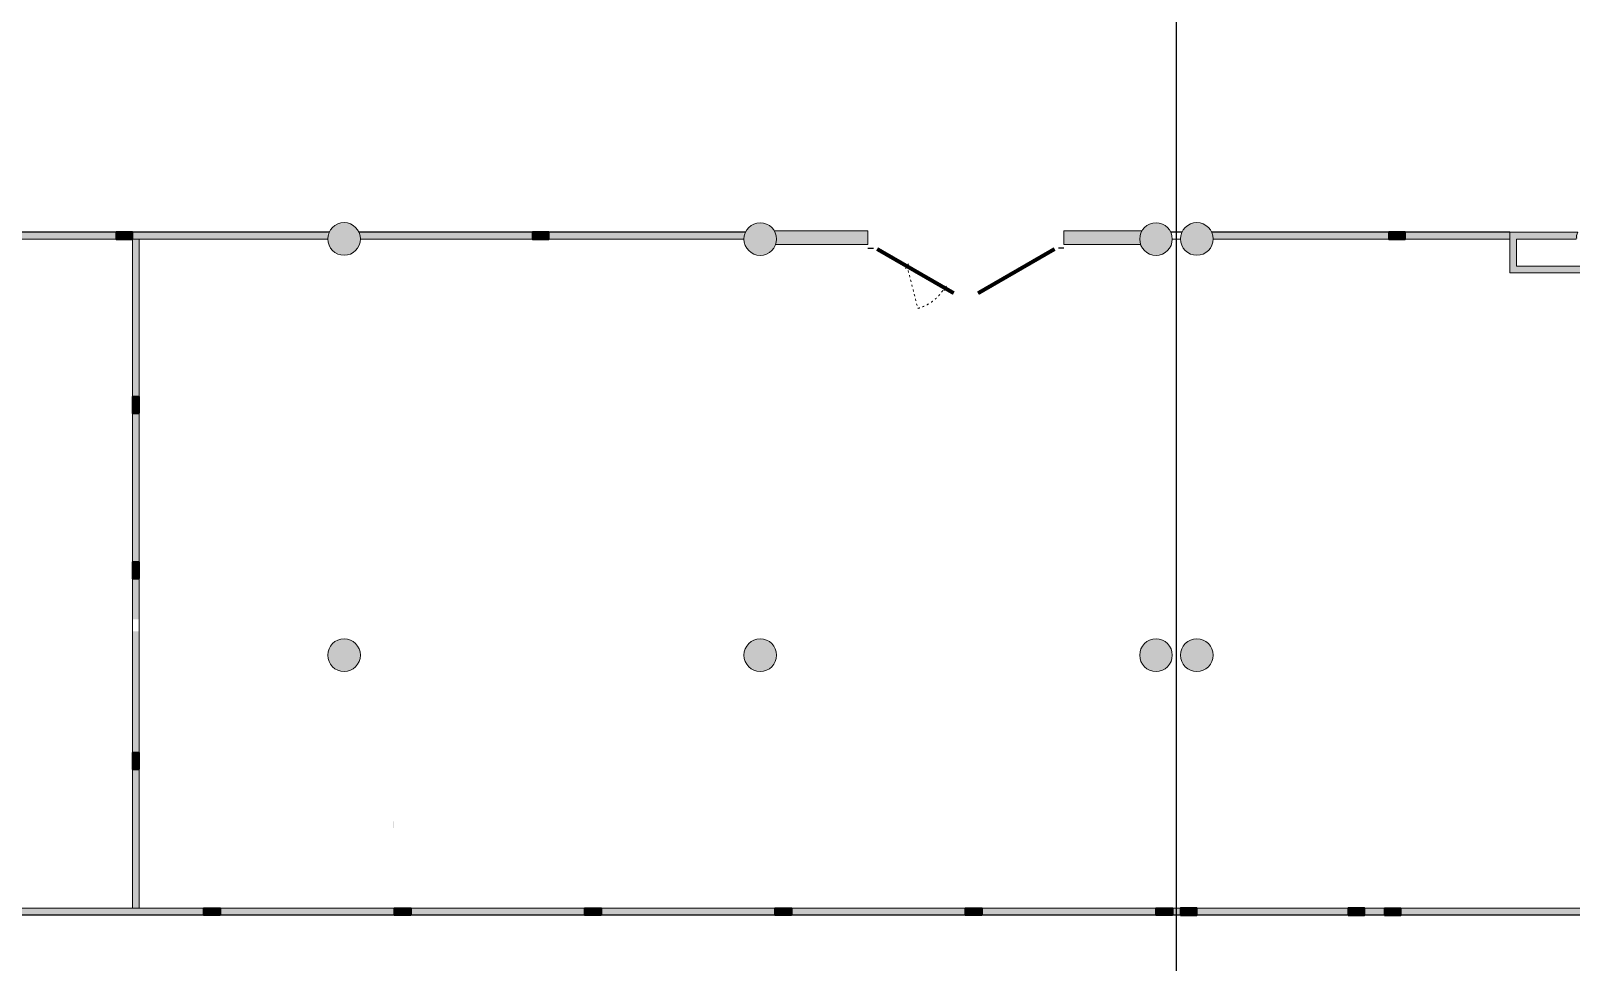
# Model space of a CAD drawing. Header units: millimetres. Extents: x 72919 to 485785, y -53256 to 338519.
# Drawn here: x 277277 to 305592, y 196014 to 213132 of the extents above; entities that cross this region are included whole.
import ezdxf

# ---------------------------------------------------------------- set-up
doc = ezdxf.new("R2010")
doc.units = ezdxf.units.MM
doc.linetypes.add('ACAD_ISO03W100', pattern=[30, 12, -18])
doc.layers.add('door', color=177, linetype='Continuous', lineweight=9)
doc.layers.add('wall', color=5, linetype='Continuous', lineweight=40)

# ---------------------------------------------------------------- blocks, each defined once
blk = doc.blocks.new('сердечник для 125')
at = {"lineweight": 40, "ltscale": 200, "true_color": 0x000000}
h = blk.add_hatch(color=18, dxfattribs=at)
h.dxf.hatch_style = 1
h.paths.add_polyline_path([(-779283, 728683), (-779583, 728683), (-779583, 728558), (-779283, 728558)])
at = {"color": 18, "lineweight": 40, "true_color": 0x000000}
blk.add_lwpolyline([(-779283, 728683), (-779583, 728683), (-779583, 728558), (-779283, 728558)], close=True, dxfattribs=at)
at = {"ltscale": 0.740741}
for points in [[(-779408, 728682), (-779408, 728683)], [(-779283, 728558), (-779283, 728558)]]:
    blk.add_lwpolyline(points, dxfattribs=at)

msp = doc.modelspace()

# ---------------------------------------------------------------- hatches: boundary and pattern name
at = {"ltscale": 500, "true_color": 0x000000}
h = msp.add_hatch(color=18, dxfattribs=at)
h.dxf.hatch_style = 1
edge = h.paths.add_edge_path()
edge.add_arc((283035.42572, 209307.7141), 300, 0, 360)
h = msp.add_hatch(color=18, dxfattribs=at)
h.dxf.hatch_style = 1
edge = h.paths.add_edge_path()
edge.add_arc((290685.43379, 209304.99944), 300, 0, 360)
h = msp.add_hatch(color=18, dxfattribs=at)
h.dxf.hatch_style = 1
edge = h.paths.add_edge_path()
edge.add_arc((297960.43379, 209304.99944), 300, 0, 360)
h = msp.add_hatch(color=18, dxfattribs=at)
h.dxf.hatch_style = 1
edge = h.paths.add_edge_path()
edge.add_arc((298710.42838, 209307.71037), 300, 0, 360)
h = msp.add_hatch(color=18, dxfattribs=at)
h.dxf.hatch_style = 1
h.paths.add_polyline_path([(282731.61734, 209431.00932), (282731.61732, 209305.993), (275516.71794, 209306.01928), (275516.71796, 209431.00322)])
h = msp.add_hatch(color=18, dxfattribs=at)
h.dxf.hatch_style = 1
h.paths.add_polyline_path([(279271.09566, 202315.96406), (279146.07933, 202315.96408), (279145.29767, 209304.99945), (279270.2816, 209304.99943)])
h = msp.add_hatch(color=18, dxfattribs=at)
h.dxf.hatch_style = 1
h.paths.add_polyline_path([(290381.61734, 209431.00932), (290381.61732, 209305.993), (283166.71794, 209306.01928), (283166.71796, 209431.00322)])
h = msp.add_hatch(color=18, dxfattribs=at)
h.dxf.hatch_style = 1
edge = h.paths.add_edge_path()
edge.add_line((290945.24141, 209454.99944), (292285.43379, 209454.99944))
edge.add_line((292285.43379, 209454.99944), (292665.43379, 209454.99944))
edge.add_line((292665.43379, 209454.99944), (292665.43379, 209204.99944))
edge.add_line((292665.43379, 209204.99944), (292285.43379, 209204.99944))
edge.add_line((292285.43379, 209204.99944), (290968.2765, 209204.99944))
edge.add_arc((290685.43379, 209304.99944), 300, 340.528779366, 390)
h = msp.add_hatch(color=18, dxfattribs=at)
h.dxf.hatch_style = 1
edge = h.paths.add_edge_path()
edge.add_arc((297960.43379, 209304.99944), 300, 150, 199.471220634, ccw=False)
edge.add_line((297700.62616, 209454.99944), (296645.43379, 209454.99944))
edge.add_line((296645.43379, 209454.99944), (296265.43379, 209454.99944))
edge.add_line((296265.43379, 209454.99944), (296265.43379, 209204.99944))
edge.add_line((296265.43379, 209204.99944), (296645.43379, 209204.99944))
edge.add_line((296645.43379, 209204.99944), (297677.59107, 209204.99944))
h = msp.add_hatch(color=18, dxfattribs=at)
h.dxf.hatch_style = 1
h.paths.add_polyline_path([(305712.50158, 209431.00932), (305712.50156, 209305.993), (298983.11324, 209306.01928), (298983.11326, 209431.00322)])
h = msp.add_hatch(color=18, dxfattribs=at)
h.dxf.hatch_style = 1
edge = h.paths.add_edge_path()
edge.add_line((305922.21971, 209012.95825), (305922.22365, 208804.99944))
edge.add_line((305922.22365, 208804.99944), (304585.76218, 208804.99944))
edge.add_line((304585.76218, 208804.99944), (304585.76218, 209304.99944))
edge.add_line((304585.76218, 209304.99944), (305685.4378, 209304.99944))
edge.add_arc((305964.47099, 209308.26326), 279.05228, 154.13522408, 180.670150393, ccw=False)
edge.add_line((305713.37245, 209429.99944), (304465.76218, 209429.99944))
edge.add_line((304465.76218, 209429.99944), (304465.76218, 208684.99944))
edge.add_line((304465.76218, 208684.99944), (306048.60155, 208684.99944))
edge.add_line((306048.60155, 208684.99944), (306048.60155, 209012.94762))
edge.add_arc((305985.43531, 209306.22223), 299.99996, 257.835528377, 282.154830127, ccw=False)
h = msp.add_hatch(color=18, dxfattribs=at)
h.dxf.hatch_style = 1
h.paths.add_polyline_path([(279271.04447, 197005.70924), (279146.02814, 197005.70926), (279145.36579, 202096.96408), (279270.34972, 202096.96406)])
h = msp.add_hatch(color=18, dxfattribs=at)
h.dxf.hatch_style = 1
edge = h.paths.add_edge_path()
edge.add_arc((283035.4353, 201656.96527), 300, 0, 360)
h = msp.add_hatch(color=18, dxfattribs=at)
h.dxf.hatch_style = 1
edge = h.paths.add_edge_path()
edge.add_arc((290685.4353, 201656.96527), 300, 0, 360)
h = msp.add_hatch(color=18, dxfattribs=at)
h.dxf.hatch_style = 1
edge = h.paths.add_edge_path()
edge.add_arc((297960.42838, 201657.95101), 300, 0, 360)
h = msp.add_hatch(color=18, dxfattribs=at)
h.dxf.hatch_style = 1
edge = h.paths.add_edge_path()
edge.add_arc((298710.42838, 201657.95101), 300, 0, 360)
h = msp.add_hatch(color=18, dxfattribs=at)
h.dxf.hatch_style = 1
h.paths.add_polyline_path([(283935.04789, 198600.20691), (283944.9003, 198600.20691), (283944.9003, 198480.20691), (283935.04789, 198480.20691)])
h.paths.add_polyline_path([(246915.15422, 197004.63555), (311385.19905, 197005.4909), (311385.19957, 196880.53863), (246915.15474, 196879.68327)])
h = msp.add_hatch(color=18, dxfattribs=at)
h.dxf.hatch_style = 1
h.paths.add_polyline_path([(274485.81968, 198600.20691), (274480.36486, 198600.20691), (274480.36486, 198480.20691), (274485.81968, 198480.20691)])
h.paths.add_polyline_path([(311505.71335, 197004.63555), (247035.66852, 197005.4909), (247035.668, 196880.53863), (311505.71283, 196879.68327)])

# ---------------------------------------------------------------- linework, layer by layer
at = {"color": 18, "ltscale": 500, "true_color": 0x000000}
for p, q in [((282762.16033, 209429.99944), (275658.71028, 209429.99944)), ((290413.82165, 209429.99944), (283308.71028, 209429.99944)), ((298437.16033, 209429.99944), (298233.71028, 209429.99944)), ((304465.76218, 209429.99944), (298983.71028, 209429.99944)), ((311510.18705, 196879.85324), (246910.68052, 196879.85324))]:
    msp.add_line(p, q, dxfattribs=at)
at = {"linetype": 'Continuous'}
for p, q in [((292665.43377, 209139.99126), (292765.03911, 209139.99651)), ((296265.43379, 209139.99944), (296165.82845, 209140.00424))]:
    msp.add_line(p, q, dxfattribs=at)
at = {"color": 18, "ltscale": 500, "true_color": 0x000000}
msp.add_lwpolyline([(298335.43379, 187152.81026), (298335.43379, 260799.18669)], dxfattribs=at)
at = {"linetype": 'Continuous', "const_width": 71.14667, "flags": 128}
for points in [[(294243.0311, 208309.9741), (292833.84827, 209121.90926)], [(294688.57124, 208308.71026), (296097.0272, 209121.88695)]]:
    msp.add_lwpolyline(points, dxfattribs=at)
at = {"layer": 'door', "lineweight": 9}
for p, q in [((293358.69657, 208763.65715), (293410.92834, 208847.03486)), ((294060.22107, 208358.56841), (294112.45284, 208441.94612))]:
    msp.add_line(p, q, dxfattribs=at)
at = {"layer": 'door', "linetype": 'ACAD_ISO03W100', "lineweight": 9, "ltscale": 3}
msp.add_line((293382.44323, 208814.63583), (293582.4602, 208030.36219), dxfattribs=at)
msp.add_arc((293375.77375, 208803.31329), 800.10792, 284.970590886, 330.4411205, dxfattribs=at)
at = {"layer": 'wall', "color": 18, "lineweight": 18, "ltscale": 0.007407, "true_color": 0x000000}
for p, q in [((282735.4378, 209304.99944), (275685.43282, 209304.99944)), ((279145.22255, 209304.99944), (279145.45521, 197005.20155)), ((279270.60155, 209304.99944), (279270.60155, 197005.20393)), ((290385.4378, 209304.99944), (283335.43282, 209304.99944)), ((298410.4378, 209304.99944), (298260.43282, 209304.99944)), ((304465.76218, 209304.99944), (299010.43282, 209304.99944)), ((311380.55603, 197005.81124), (247035.68009, 197004.59413))]:
    msp.add_line(p, q, dxfattribs=at)
for points in [[(290968.2765, 209204.99944), (292285.43379, 209204.99944), (292285.43379, 209204.99944), (292665.43379, 209204.99944), (292665.43379, 209454.99944), (292285.43379, 209454.99944), (292285.43379, 209454.99944), (290945.24141, 209454.99944)], [(297700.62616, 209454.99944), (296645.43379, 209454.99944), (296645.43379, 209454.99944), (296265.43379, 209454.99944), (296265.43379, 209204.99944), (296645.43379, 209204.99944), (296645.43379, 209204.99944), (297677.59107, 209204.99944)]]:
    msp.add_lwpolyline(points, dxfattribs=at)
msp.add_lwpolyline([(305922.21971, 209012.95825), (305922.22365, 208804.99944), (304585.76218, 208804.99944), (304585.76218, 209304.99944), (305685.4378, 209304.99944, -0.116300597), (305713.37245, 209429.99944), (304465.76218, 209429.99944), (304465.76218, 208684.99944), (306048.60155, 208684.99944), (306048.60155, 209012.94762, -0.1065130499)], format="xyb", close=True, dxfattribs=at)
for centre in [(283035.43531, 209306.22228), (290685.43379, 209304.99944), (297960.43379, 209304.99944), (298710.43531, 209306.22228), (283035.43531, 201656.46292), (290685.43531, 201656.46292), (297960.43531, 201656.46292), (298710.43531, 201656.46292)]:
    msp.add_circle(centre, 300, dxfattribs=at)

# ---------------------------------------------------------------- block references
for p in [(1058428.67117, -519252.74514), (1066082.54928, -519252.74506), (1081823.37221, -519252.74506)]:
    msp.add_blockref('сердечник для 125', p, dxfattribs=at)
for p, rotation in [((-449412.07462, -573178.29648), 270), ((-449412.07462, -576218.32203), 270), ((-449412.07462, -579718.32203), 270), ((-480872.88947, 925562.5294), 180), ((-477788.47239, 925562.5294), 180), ((-477122.88948, 925561.93291), 180)]:
    msp.add_blockref('сердечник для 125', p, dxfattribs=dict(at, rotation=rotation))
at = {"layer": 'wall', "color": 18, "lineweight": 18, "ltscale": 0.007407, "true_color": 0x000000, "xscale": -1, "rotation": 180}
for p in [(1060043.75704, 925562.39685), (1063543.75704, 925562.5294), (1067043.75704, 925562.5294), (1070543.75704, 925562.5294), (1074043.75704, 925562.5294), (1077543.75704, 925562.5294)]:
    msp.add_blockref('сердечник для 125', p, dxfattribs=at)

doc.saveas('drawing.dxf')
